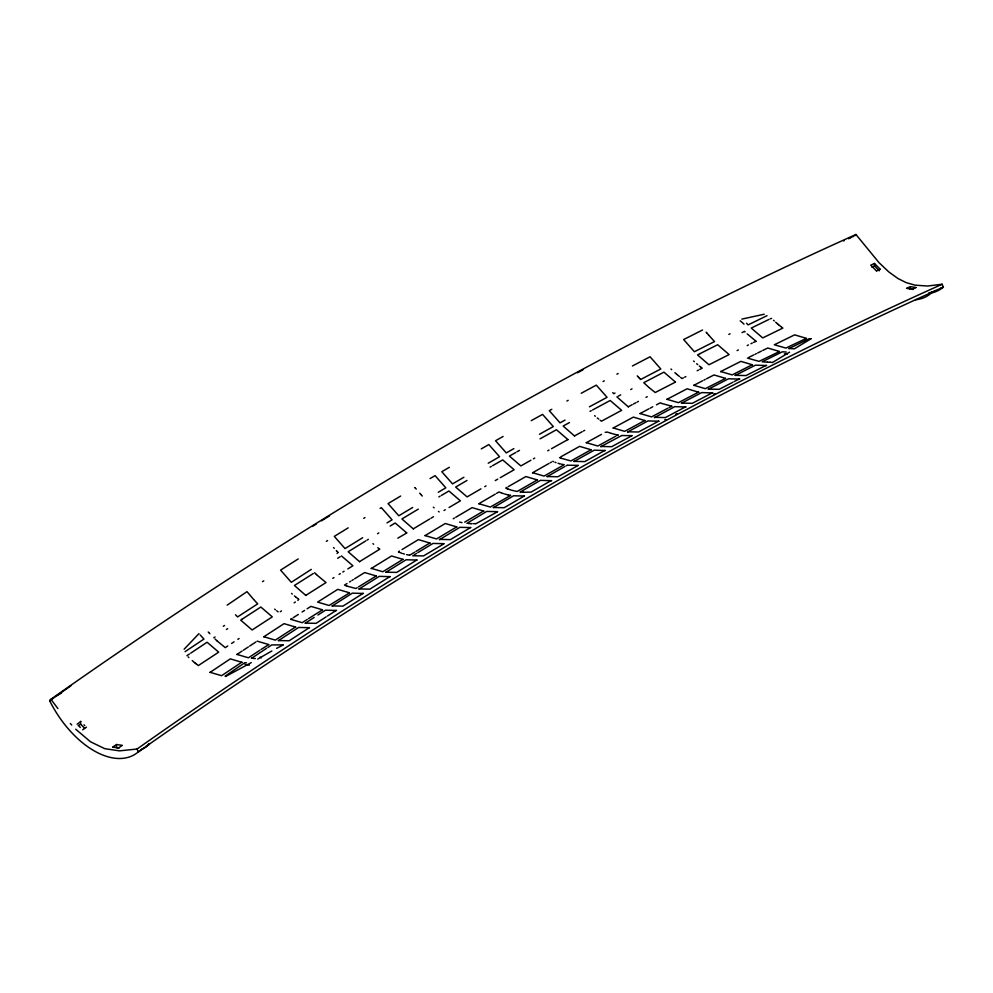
<?xml version="1.0" encoding="UTF-8"?>
<svg xmlns="http://www.w3.org/2000/svg" width="993" height="993" viewBox="0 0 993 993"><rect width="100%" height="100%" fill="white"/><g stroke="black" fill="none" stroke-linecap="round" stroke-linejoin="round"><path stroke-width="1.49" d="M305.869 595.49L294.424 585.473L313.329 573.52M359.615 561.765L348.171 551.76L365.809 540.887M413.361 528.959L401.917 518.954L418.289 509.136M574.587 436.039L563.155 426.034L569.448 422.571M628.333 406.907L616.901 396.89M251.477 658.347L266.695 648.255M278.35 640.684L298.608 627.452L309.518 627.7M305.223 623.244L314.148 617.447M332.096 606.04L352.354 593.156L363.438 593.454M358.969 589.06L379.227 576.362L390.311 576.66M931.906 292.885A80.656 46.572 60 0 0 943.35 287.126L942.109 284.246L927.462 286.034L914.938 285.14L906.311 282.67L898.069 278.599L888.872 271.97L879.028 262.661L855.941 234.497A5172.065 2986.112 -60 0 0 50.891 699.283L49.65 700.735A80.656 46.572 60 0 0 138.3 751.912L149.372 744.129A5169.434 2984.586 -60 0 1 932.29 292.116L935.977 290.452M854.774 235.85L855.941 234.497M385.843 572.316L406.1 559.779L417.01 560.04M412.703 555.795L423.564 555.894L444.045 543.742M439.365 539.758L459.846 527.32L470.756 527.581M493.322 507.622L513.592 495.78L524.49 496.041M520.195 492.019L540.465 480.351L551.698 480.711M184.127 649.223L198.972 633.608M547.069 476.652L564.818 466.561M573.942 461.509L594.211 450.177L605.445 450.549M600.703 446.713L621.767 435.505M627.576 432.029L647.957 420.92L659.017 421.243M654.325 417.693L674.83 406.646L686.051 407.006M681.421 403.232L701.691 392.583L712.924 392.955M708.294 389.231L728.564 378.767L739.797 379.127M735.168 375.466L755.437 365.163L766.658 365.536M788.914 348.617L809.183 338.675A3.041 0.968 -16.3 0 0 810.76 338.75M210.007 672.422L230.289 658.868L242.069 662.343M236.88 654.524L242.044 651.085M263.753 636.848L284.035 623.654L295.815 627.129M290.626 619.409L292.004 618.502M371.109 568.579L391.527 555.968L403.133 559.407M424.979 535.674L445.274 523.51L456.879 526.948M478.725 503.786L495.234 494.154M532.471 472.805L548.98 463.458M53.337 698.129L49.65 700.735L57.942 694.889M58.637 694.405L59.332 693.921M60.027 693.437L60.71 692.953A5169.434 2984.586 -60 0 1 70.999 685.741M80.793 721.501L77.106 724.182M82.704 729.805L86.441 727.174M112.705 747.121L116.442 744.489L116.442 747.444L119.346 747.828M118.527 747.99L122.263 745.358M141.987 749.318L138.3 751.912L137.059 749.032L119.483 750.857L104.761 748.672L90.5 741.783L75.704 729.222M57.023 695.534L61.094 693.325M145.673 746.724L149.372 744.129L148.391 744.179M586.218 442.754L601.473 434.375M613.091 428.07L633.385 417.11L645.14 420.622M639.964 413.609L648.913 408.831M666.837 399.385L687.131 388.772L698.886 392.285M693.71 385.396L702.659 380.753M720.583 371.63L740.877 361.365L752.471 364.803M185.07 651.656L203.975 639.058L202.795 637.816M186.932 655.678L189.452 653.99M190.718 653.146L207.09 642.235L218.683 652.165L198.377 665.533L197.098 664.59M210.131 672.323L221.576 675.687L241.746 662.232M747.456 358.088L759.037 361.378L779.505 351.51M213.805 637.791L215.071 636.947M237.004 654.424L248.449 657.788L259.794 650.303M227.769 645.971L225.25 647.635L217.144 640.969M231.555 643.476L234.075 641.813M243.297 650.266L248.337 646.94M223.288 626.298L224.542 625.466M226.404 629.475L227.67 628.643M237.848 639.331L239.114 638.499M249.603 646.108L255.896 641.975M261.047 649.484L268.78 644.569M267.961 647.424L271.734 644.941L283.142 644.867M263.877 636.749L275.322 640.125L295.492 627.017M278.45 640.559L289.199 640.758L309.357 627.663M280.262 611.725L281.516 610.906M293.27 617.696L298.31 614.456M290.75 619.322L302.195 622.685L307.234 619.446M305.323 623.12L316.072 623.331L326.151 616.852M262.512 581.65L263.766 580.843M302.083 612.023L304.603 610.41M308.5 618.639L322.526 609.814M317.921 615.027L325.481 610.186L336.565 610.484M327.405 616.045L336.23 610.397M294.114 602.825L295.38 602.019M297.9 600.405L298.794 599.338M307.122 608.796L310.908 606.388L322.365 609.764M305.869 595.328L326.027 582.568L317.4 575.406M349.226 592.722L337.781 589.346L317.623 602.106L329.068 605.482L349.561 592.833M332.196 605.916L342.945 606.127L363.103 593.367M298.198 558.947L280.572 570.119L291.309 582.308L311.293 569.374M332.742 578.348L334.008 577.554M347.016 583.549L344.497 585.125L346.855 586.081M347.041 586.143L355.941 588.501L357.207 587.719M358.461 586.925L376.26 575.977M339.047 574.401L340.301 573.619M342.821 572.042L344.087 571.248M349.536 581.972L350.79 581.19M352.056 580.396L353.309 579.614M354.575 578.82L364.654 572.551L376.099 575.928M337.67 558.265L340.189 556.701M347.86 568.902L352.9 565.762L341.455 555.919M326.337 541.346L327.591 540.564M337.074 553.523L337.992 552.381M389.976 576.573L369.818 589.147L359.069 588.936M359.615 561.604L379.773 549.191L379.041 548.657M371.37 568.381L382.814 571.757L402.972 559.344M385.942 572.191L396.691 572.402L416.837 560.002M348.171 527.854L334.306 536.394L345.043 548.583L362.681 537.722M367.062 540.118L368.329 539.348M789.025 348.506L794.35 348.828L811.132 338.737M399.496 551.09L398.429 551.947M409.687 555.236L414.726 552.17M363.699 518.346L364.965 517.576M377.563 533.7L378.817 532.931M402.016 549.563L418.401 539.621L430.168 543.121M415.993 551.4L429.845 542.997M414.081 554.913L416.601 553.374M417.854 552.604L432.973 543.444L443.71 543.655M397.833 538.181L406.782 532.931M380.083 508.404L381.337 507.646L392.074 519.823L387.034 522.877M390.162 526.042L395.202 523.001L406.646 532.844M413.361 528.797L429.746 518.979M425.116 535.575L436.56 538.951L456.718 526.886M439.688 539.385L450.425 539.609L470.583 527.544M400.651 496.041L388.052 503.6L398.789 515.777L412.654 507.473M430.999 518.222L433.519 516.72M444.02 510.489L445.274 509.744M453.242 518.768L454.509 518.023M455.762 517.279L472.147 507.622L483.914 511.122M464.699 522.144L483.591 510.998M476.156 523.609L497.617 511.705M438.869 496.922L440.122 496.19M449.059 507.51L460.392 500.844L448.948 491.001L441.389 495.445M430.043 478.601L435.083 475.647L445.82 487.824L438.261 492.267M497.456 511.656L486.719 511.432L466.909 523.373M478.862 503.687L490.306 507.063L510.625 495.408M493.434 507.497L504.171 507.721L524.329 496.004M449.357 467.293L441.798 471.712L452.535 483.889L463.88 477.285M466.995 480.451L455.663 487.066L467.107 496.897L480.972 488.829M484.745 486.644L486.011 485.912M496.5 493.422L499.02 491.969L501.018 492.776M78.137 725.61L80.619 724.182L80.644 721.34M871.991 267.291L874.473 265.851L874.473 263.468L870.737 265.143L876.285 270.741M495.246 480.575L497.766 479.123M500.286 477.683L514.138 469.751L502.694 459.908L492.615 465.667M506.989 487.364L505.735 488.084L506.827 488.544M508.255 486.632L525.893 476.541L537.498 479.979M481.27 448.873L488.829 444.554L499.566 456.743L488.233 463.222M490.095 467.12L491.349 466.387M537.337 479.917L517.179 491.461L514.722 490.989M551.202 480.575L531.044 492.118L525.409 492.23M532.608 472.718L544.052 476.094L564.21 464.712L561.393 464.153M547.18 476.528L557.917 476.752L578.236 465.419M503.103 436.461L495.544 440.743L506.281 452.92L513.84 448.637M515.702 452.523L509.409 456.085L520.853 465.928L530.932 460.231M516.968 451.803L519.488 450.388M533.452 458.803L534.718 458.096M550.246 462.75L551.5 462.043M566.072 465.854L567.338 465.146M547.726 450.785L548.992 450.09M560.735 456.867L579.639 446.366L591.245 449.804M561.119 458.245L570.925 460.951L591.083 449.742M574.053 461.385L584.79 461.608L604.948 450.4M539.46 434.264L553.312 426.568L542.575 414.391L531.23 420.672M540.055 438.832L556.44 429.733L568.021 439.663M551.512 448.675L567.884 439.576M271.871 650.974L257.733 659.067M276.6 648.355L283.042 645.065M551.81 409.29L549.29 410.68L560.027 422.857L565.067 420.089M574.599 435.877L582.159 431.719M586.354 442.655L597.798 446.031L615.437 436.374M600.926 446.478L611.663 446.689L631.982 435.704M583.425 431.036L584.678 430.341M566.929 401.023L568.182 400.328M605.246 432.315L607.604 432.079M616.69 435.691L618.118 435.071M590.028 411.35L591.282 410.668M613.227 427.971L624.671 431.347L644.829 420.486M627.799 431.794L638.536 432.005L658.694 421.144M246.475 662.803L244.874 662.666L225.088 676.171A2.085 0.72 -19.8 0 1 225.548 676.518L251.279 662.616M581.203 393.265L596.309 385.135L607.058 397.312L589.42 406.807M592.548 409.985L610.186 400.489L621.63 410.332L601.473 421.193L600.194 420.25M603.024 381.535L604.29 380.865M615.027 393.054L613.773 393.724L612.743 392.632M618.155 396.219L620.675 394.879M628.346 406.733L632.131 404.722M640.1 413.522L651.545 416.899L667.917 408.197M654.672 417.333L665.409 417.556L685.567 406.857M633.385 404.052L635.905 402.711M637.171 402.041L638.425 401.371M675.575 414.329L676.965 413.584M616.889 374.175L618.142 373.505M630.754 389.529L632.02 388.859M650.179 408.16L652.699 406.82M645.984 397.374L647.25 396.704M656.472 404.821L660.258 402.823L661.71 403.431M669.183 407.54L671.864 406.274M632.417 365.983L650.055 356.785L660.804 368.974L640.646 379.5L639.951 378.767M666.973 399.298L678.418 402.674L698.575 392.148M681.546 403.108L692.282 403.319L712.428 392.806M675.501 382.082L655.219 392.508L649.074 387.593M713.632 394.358L715.034 393.625M683.358 377.861L682.092 378.519L680.639 377.439M693.846 385.296L705.291 388.673L725.598 378.395M708.406 389.107L719.143 389.33L733.008 382.193M684.611 377.216L685.878 376.57M697.21 370.749L698.476 370.104M703.925 380.108L705.179 379.463M706.445 378.817L714.004 374.957L725.449 378.333M734.274 381.548L739.301 378.978M699.73 369.458L702.25 368.167L701.517 367.633M720.719 371.531L732.164 374.907L752.322 364.729M735.279 375.342L746.016 375.553L766.174 365.374M702.548 329.999L683.643 339.544L694.392 351.733L714.55 341.555L708.766 335.224M728.825 334.43L730.078 333.797M737.104 350.591L738.358 349.958M753.886 354.861L748.846 357.368M747.183 345.576L748.437 344.956M761.445 351.112L757.671 352.987M755.152 354.228L756.405 353.607M742.032 332.605L744.551 331.364L745.073 331.885M753.476 342.461L756.12 341.307M750.956 343.702L752.222 343.081M762.711 350.492L767.75 347.997L779.195 351.373M786.27 352.043L782.31 351.807L762.152 361.812L767.44 362.172M806.068 338.241L794.623 334.864L774.317 344.782L785.91 348.071L806.378 338.377M767.03 315.675L748.126 324.885L746.525 323.209M770.158 318.84L771.598 318.405M768.905 319.461L751.254 328.062L762.711 337.918L782.869 328.087L781.603 327.144M843.628 240.939L844.323 240.629M848.469 238.754L849.859 238.121M850.542 237.811L851.237 237.501M852.627 236.88L853.31 236.57M880.295 269.314L876.558 271.002M906.559 288.318L910.296 286.642L910.296 289.112M916.117 287.511L912.381 289.186M939.663 288.789L943.35 287.126L932.29 292.116A77.95 45.268 60.3 0 1 915.571 299.762M932.29 292.116L928.815 292.935M764.225 314.235L741.845 319.101M136.947 749.057L137.059 749.032A5172.065 2986.112 -60 0 1 942.109 284.246M414.602 487.575L415.422 488.134M665.782 419.542L664.801 419.617M631.821 435.654L621.941 435.53M578.075 465.369L568.021 465.221M475.821 523.621L475.163 523.646M475.002 523.646L473.177 523.683M770.369 362.246L772.355 362.495M770.071 362.234L767.527 362.172M471.836 523.671L471.166 523.646M470.992 523.646L468.274 523.497M524.403 492.205L523.721 492.168M523.559 492.168L522.877 492.118M522.703 492.106L520.307 491.895M253.811 658.433L255.35 658.57M253.612 658.409L251.577 658.222M915.658 287.461L910.668 286.716M911.934 289.149L910.37 288.963M121.816 745.321L116.715 744.551M118.08 747.94L112.979 747.17M913.2 289.509L906.944 288.404M268.619 644.519L257.162 641.143M671.702 406.199L661.897 403.493M617.956 434.996L616.206 434.673M510.464 495.346L508.006 494.862M409.339 555.186L406.522 554.603M462.03 522.641L461.335 522.492M615.846 434.599L611.216 433.37M460.975 522.417L459.56 522.082M507.646 494.787L504.63 493.993M513.666 490.741L511.159 490.058M560.337 463.905L559.618 463.719M559.27 463.619L558.016 463.259M404.387 554.044L402.959 553.622M510.265 489.785L507.919 488.966M503.55 493.658L501.738 493.049M610.856 433.258L608.51 432.427M401.867 553.262L399.695 552.468M556.03 462.614L554.95 462.217M507.733 488.891L507.013 488.618M560.933 458.17L559.481 457.574M399.335 552.319L398.603 552.021M553.486 461.646L552.766 461.335M789.596 352.143L772.504 362.482M755.996 341.22L747.183 333.896M675.377 381.995L663.932 372.152L643.774 382.665L644.469 383.348M298.434 599.064L296.075 597.24M701.343 367.497L700.611 366.951M378.867 548.521L377.774 547.689M278.09 611.862L276.637 610.745M439.142 511.929L438.422 511.37M781.23 326.858L779.058 325.145M196.738 664.317L196.018 663.758M700.425 366.802L699.345 365.958M679.547 376.595L677.375 374.833M195.832 663.609L195.112 663.039M598.754 419.12L597.302 417.954M295.703 596.954L294.449 595.912M194.926 662.89L193.672 661.847M275.371 609.739L274.651 609.143M778.698 324.848L777.978 324.239M697.719 364.63L696.639 363.723M677.015 374.522L676.307 373.914M777.804 324.09L777.085 323.482M193.312 661.549L192.232 660.618M776.898 323.321L775.657 322.216M675.948 373.604L674.88 372.66M595.328 416.278L594.608 415.645M434.09 507.82L433.382 507.187M373.629 544.276L372.921 543.643M648.714 387.282L644.817 383.695M292.302 594.062L291.582 593.417M694.318 361.663L693.61 361.018M216.971 640.808L215.034 638.983M774.23 320.925L773.522 320.267M317.04 575.084L316.333 574.413M188.869 657.552L188.161 656.882M880.021 269.066L874.473 263.468M315.985 574.078L314.582 572.725M671.69 369.694L670.995 369.011M84.728 725.523L84.02 724.828M80.296 727.459L79.167 726.317M874.473 265.851L879.326 270.804M80.619 724.182L84.504 728.142M208.22 632.007L208.84 632.665M337.819 552.207L337.136 551.475M209.25 633.1L209.871 633.745M639.79 378.594L639.095 377.861M256.517 602.577L257.721 603.843L237.563 616.938L235.502 614.754M336.962 551.289L336.279 550.556M256.169 602.205L253.96 599.784M202.46 637.456L201.79 636.736M638.933 377.675L638.077 376.757M71.719 725.027L70.317 723.487M201.455 636.364L200.127 634.899M637.903 376.57L637.233 375.826M422.248 496.041L421.578 495.296M334.244 548.322L333.561 547.565M253.625 599.412L246.984 591.654L227.149 605.147M421.231 494.911L420.56 494.154M420.399 493.968L419.729 493.198M708.605 335.038L706.942 333.102M706.768 332.903L706.11 332.134M416.241 489.127L415.583 488.333M57.904 708.543L50.891 699.283M149.372 744.129A77.95 44.747 59.7 0 1 140.77 749.789M259.992 657.242A35.636 7.447 -11.9 0 1 261.32 657.9M249.454 665.087A22.529 11.37 -37.1 0 1 244.998 664.292M787.238 354.091A35.636 15.565 -30.7 0 1 784.371 353.856M740.182 320.813A22.529 10.836 36.5 0 1 744.005 324.19M312.41 526.439A5169.434 2984.586 -60 0 1 316.295 524.031M321.459 520.828A5169.434 2984.586 -60 0 1 329.502 515.876M577.529 372.785A5169.434 2984.586 -60 0 1 582.879 369.905M241.944 619.297L240.678 620.116L252.123 629.972L272.281 616.864L260.836 607.021L241.944 619.297M700.028 353.632L697.508 354.911L708.965 364.754L729.123 354.575L717.678 344.732L700.028 353.632"/></g></svg>
